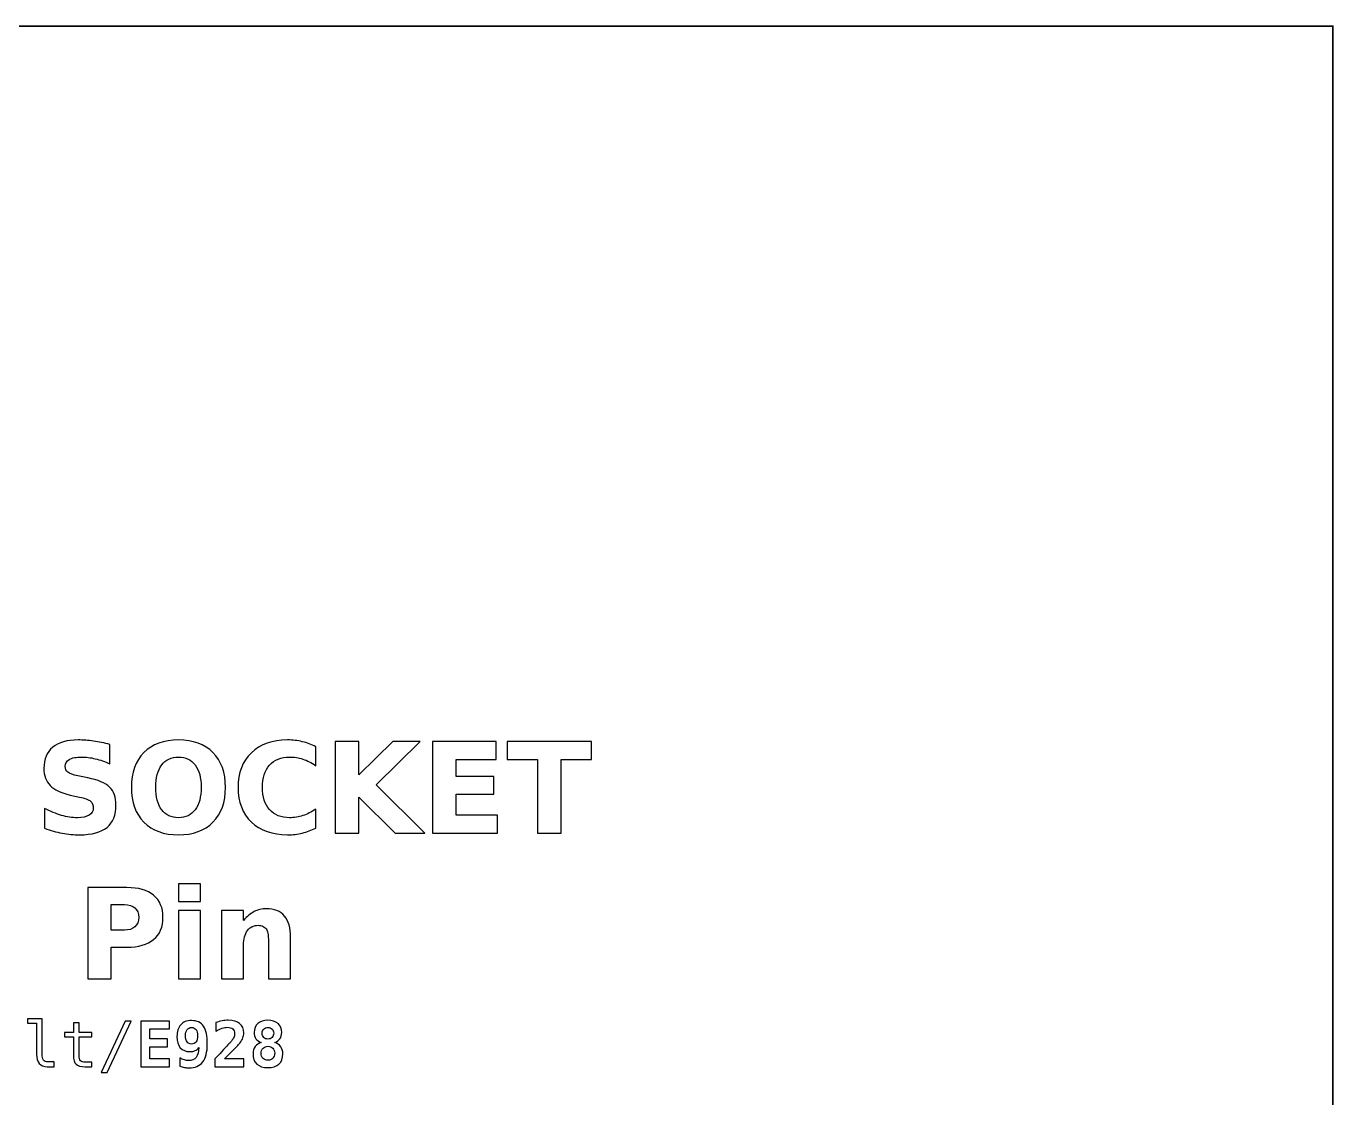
# Model space of a CAD drawing. Header units: centimetres. Extents: x -12.5 to -8.5, y -22.9 to -6.8.
# Drawn here: x -10.584 to -8.5, y -8.56 to -6.85 of the extents above; entities that cross this region are included whole.
import ezdxf

# ---------------------------------------------------------------- set-up
doc = ezdxf.new("R2010")
doc.units = ezdxf.units.CM
doc.header["$MEASUREMENT"] = 0
doc.layers.add('Layer 1', color=7, linetype='Continuous')

msp = doc.modelspace()

# ---------------------------------------------------------------- linework, layer by layer
at = {"layer": 'Layer 1', "color": 7, "lineweight": 35}
msp.add_open_spline([(-12.5, -6.85), (-12.5, -6.85), (-8.5, -6.85), (-8.5, -6.85), (-8.5, -6.85), (-8.5, -6.85), (-8.5, -22.85), (-8.5, -22.85), (-8.5, -22.85), (-8.5, -22.85), (-12.5, -22.85), (-12.5, -22.85), (-12.5, -22.85), (-12.5, -22.85), (-12.5, -6.85), (-12.5, -6.85)], degree=3, knots=[0, 0, 0, 0, 0.25, 0.25, 0.25, 0.25, 0.5, 0.5, 0.5, 0.5, 0.75, 0.75, 0.75, 0.75, 1, 1, 1, 1], dxfattribs=at)
at = {"layer": 'Layer 1', "color": 250}
for points, knots in [([(-10.45035, -7.99591), (-10.45035, -7.99591), (-10.45035, -8.02674), (-10.45035, -8.02674), (-10.45035, -8.02674), (-10.45835, -8.02318), (-10.46618, -8.02048), (-10.47378, -8.01864), (-10.47378, -8.01864), (-10.48141, -8.01681), (-10.48861, -8.01591), (-10.49538, -8.01591), (-10.49538, -8.01591), (-10.50435, -8.01591), (-10.51101, -8.01714), (-10.51531, -8.01961), (-10.51531, -8.01961), (-10.51961, -8.02211), (-10.52175, -8.02594), (-10.52175, -8.03114), (-10.52175, -8.03114), (-10.52175, -8.03504), (-10.52031, -8.03811), (-10.51741, -8.04028), (-10.51741, -8.04028), (-10.51451, -8.04244), (-10.50925, -8.04434), (-10.50161, -8.04591), (-10.50161, -8.04591), (-10.50161, -8.04591), (-10.48561, -8.04911), (-10.48561, -8.04911), (-10.48561, -8.04911), (-10.46938, -8.05238), (-10.45788, -8.05731), (-10.45105, -8.06398), (-10.45105, -8.06398), (-10.44421, -8.07061), (-10.44078, -8.08004), (-10.44078, -8.09228), (-10.44078, -8.09228), (-10.44078, -8.10838), (-10.44555, -8.12034), (-10.45508, -8.12818), (-10.45508, -8.12818), (-10.46461, -8.13601), (-10.47918, -8.13994), (-10.49878, -8.13994), (-10.49878, -8.13994), (-10.50805, -8.13994), (-10.51731, -8.13908), (-10.52661, -8.13731), (-10.52661, -8.13731), (-10.53591, -8.13554), (-10.54525, -8.13294), (-10.55455, -8.12951), (-10.55455, -8.12951), (-10.55455, -8.12951), (-10.55455, -8.09778), (-10.55455, -8.09778), (-10.55455, -8.09778), (-10.54525, -8.10271), (-10.53625, -8.10644), (-10.52755, -8.10894), (-10.52755, -8.10894), (-10.51885, -8.11144), (-10.51048, -8.11271), (-10.50241, -8.11271), (-10.50241, -8.11271), (-10.49421, -8.11271), (-10.48791, -8.11134), (-10.48355, -8.10861), (-10.48355, -8.10861), (-10.47918, -8.10588), (-10.47701, -8.10198), (-10.47701, -8.09688), (-10.47701, -8.09688), (-10.47701, -8.09234), (-10.47848, -8.08881), (-10.48145, -8.08634), (-10.48145, -8.08634), (-10.48441, -8.08388), (-10.49031, -8.08164), (-10.49918, -8.07971), (-10.49918, -8.07971), (-10.49918, -8.07971), (-10.51375, -8.07648), (-10.51375, -8.07648), (-10.51375, -8.07648), (-10.52831, -8.07334), (-10.53898, -8.06838), (-10.54571, -8.06154), (-10.54571, -8.06154), (-10.55245, -8.05471), (-10.55581, -8.04548), (-10.55581, -8.03391), (-10.55581, -8.03391), (-10.55581, -8.01938), (-10.55111, -8.00821), (-10.54175, -8.00041), (-10.54175, -8.00041), (-10.53238, -7.99258), (-10.51891, -7.98868), (-10.50131, -7.98868), (-10.50131, -7.98868), (-10.49331, -7.98868), (-10.48508, -7.98928), (-10.47661, -7.99048), (-10.47661, -7.99048), (-10.46815, -7.99168), (-10.45938, -7.99348), (-10.45035, -7.99591)], [0, 0, 0, 0, 0.0357143, 0.0357143, 0.0357143, 0.0357143, 0.0714286, 0.0714286, 0.0714286, 0.0714286, 0.1071429, 0.1071429, 0.1071429, 0.1071429, 0.1428571, 0.1428571, 0.1428571, 0.1428571, 0.1785714, 0.1785714, 0.1785714, 0.1785714, 0.2142857, 0.2142857, 0.2142857, 0.2142857, 0.25, 0.25, 0.25, 0.25, 0.2857143, 0.2857143, 0.2857143, 0.2857143, 0.3214286, 0.3214286, 0.3214286, 0.3214286, 0.3571429, 0.3571429, 0.3571429, 0.3571429, 0.3928571, 0.3928571, 0.3928571, 0.3928571, 0.4285714, 0.4285714, 0.4285714, 0.4285714, 0.4642857, 0.4642857, 0.4642857, 0.4642857, 0.5, 0.5, 0.5, 0.5, 0.5357143, 0.5357143, 0.5357143, 0.5357143, 0.5714286, 0.5714286, 0.5714286, 0.5714286, 0.6071429, 0.6071429, 0.6071429, 0.6071429, 0.6428571, 0.6428571, 0.6428571, 0.6428571, 0.6785714, 0.6785714, 0.6785714, 0.6785714, 0.7142857, 0.7142857, 0.7142857, 0.7142857, 0.75, 0.75, 0.75, 0.75, 0.7857143, 0.7857143, 0.7857143, 0.7857143, 0.8214286, 0.8214286, 0.8214286, 0.8214286, 0.8571429, 0.8571429, 0.8571429, 0.8571429, 0.8928571, 0.8928571, 0.8928571, 0.8928571, 0.9285714, 0.9285714, 0.9285714, 0.9285714, 0.9642857, 0.9642857, 0.9642857, 0.9642857, 1, 1, 1, 1]), ([(-10.34118, -7.98868), (-10.31775, -7.98868), (-10.29938, -7.99538), (-10.28612, -8.00881), (-10.28612, -8.00881), (-10.27282, -8.02221), (-10.26618, -8.04071), (-10.26618, -8.06434), (-10.26618, -8.06434), (-10.26618, -8.08791), (-10.27282, -8.10641), (-10.28612, -8.11981), (-10.28612, -8.11981), (-10.29938, -8.13324), (-10.31775, -8.13994), (-10.34118, -8.13994), (-10.34118, -8.13994), (-10.36455, -8.13994), (-10.38288, -8.13324), (-10.39622, -8.11981), (-10.39622, -8.11981), (-10.40952, -8.10641), (-10.41618, -8.08791), (-10.41618, -8.06434), (-10.41618, -8.06434), (-10.41618, -8.04071), (-10.40952, -8.02221), (-10.39622, -8.00881), (-10.39622, -8.00881), (-10.38288, -7.99538), (-10.36455, -7.98868), (-10.34118, -7.98868)], [0, 0, 0, 0, 0.125, 0.125, 0.125, 0.125, 0.25, 0.25, 0.25, 0.25, 0.375, 0.375, 0.375, 0.375, 0.5, 0.5, 0.5, 0.5, 0.625, 0.625, 0.625, 0.625, 0.75, 0.75, 0.75, 0.75, 0.875, 0.875, 0.875, 0.875, 1, 1, 1, 1]), ([(-10.12212, -8.12911), (-10.12902, -8.13268), (-10.13622, -8.13538), (-10.14372, -8.13721), (-10.14372, -8.13721), (-10.15119, -8.13904), (-10.15902, -8.13994), (-10.16715, -8.13994), (-10.16715, -8.13994), (-10.19142, -8.13994), (-10.21065, -8.13314), (-10.22485, -8.11958), (-10.22485, -8.11958), (-10.23905, -8.10601), (-10.24615, -8.08761), (-10.24615, -8.06434), (-10.24615, -8.06434), (-10.24615, -8.04104), (-10.23905, -8.02261), (-10.22485, -8.00904), (-10.22485, -8.00904), (-10.21065, -7.99548), (-10.19142, -7.98868), (-10.16715, -7.98868), (-10.16715, -7.98868), (-10.15902, -7.98868), (-10.15119, -7.98958), (-10.14372, -7.99141), (-10.14372, -7.99141), (-10.13622, -7.99324), (-10.12902, -7.99594), (-10.12212, -7.99951), (-10.12212, -7.99951), (-10.12212, -7.99951), (-10.12212, -8.02968), (-10.12212, -8.02968), (-10.12212, -8.02968), (-10.12909, -8.02491), (-10.13595, -8.02144), (-10.14272, -8.01924), (-10.14272, -8.01924), (-10.14949, -8.01701), (-10.15662, -8.01591), (-10.16412, -8.01591), (-10.16412, -8.01591), (-10.17752, -8.01591), (-10.18809, -8.02021), (-10.19575, -8.02881), (-10.19575, -8.02881), (-10.20345, -8.03741), (-10.20729, -8.04924), (-10.20729, -8.06434), (-10.20729, -8.06434), (-10.20729, -8.07941), (-10.20345, -8.09121), (-10.19575, -8.09981), (-10.19575, -8.09981), (-10.18809, -8.10841), (-10.17752, -8.11271), (-10.16412, -8.11271), (-10.16412, -8.11271), (-10.15662, -8.11271), (-10.14949, -8.11161), (-10.14272, -8.10938), (-10.14272, -8.10938), (-10.13595, -8.10718), (-10.12909, -8.10371), (-10.12212, -8.09894), (-10.12212, -8.09894), (-10.12212, -8.09894), (-10.12212, -8.12911), (-10.12212, -8.12911)], [0, 0, 0, 0, 0.0555556, 0.0555556, 0.0555556, 0.0555556, 0.1111111, 0.1111111, 0.1111111, 0.1111111, 0.1666667, 0.1666667, 0.1666667, 0.1666667, 0.2222222, 0.2222222, 0.2222222, 0.2222222, 0.2777778, 0.2777778, 0.2777778, 0.2777778, 0.3333333, 0.3333333, 0.3333333, 0.3333333, 0.3888889, 0.3888889, 0.3888889, 0.3888889, 0.4444444, 0.4444444, 0.4444444, 0.4444444, 0.5, 0.5, 0.5, 0.5, 0.5555556, 0.5555556, 0.5555556, 0.5555556, 0.6111111, 0.6111111, 0.6111111, 0.6111111, 0.6666667, 0.6666667, 0.6666667, 0.6666667, 0.7222222, 0.7222222, 0.7222222, 0.7222222, 0.7777778, 0.7777778, 0.7777778, 0.7777778, 0.8333333, 0.8333333, 0.8333333, 0.8333333, 0.8888889, 0.8888889, 0.8888889, 0.8888889, 0.9444444, 0.9444444, 0.9444444, 0.9444444, 1, 1, 1, 1]), ([(-10.09098, -7.99131), (-10.09098, -7.99131), (-10.05338, -7.99131), (-10.05338, -7.99131), (-10.05338, -7.99131), (-10.05338, -7.99131), (-10.05338, -8.04454), (-10.05338, -8.04454), (-10.05338, -8.04454), (-10.05338, -8.04454), (-9.99918, -7.99131), (-9.99918, -7.99131), (-9.99918, -7.99131), (-9.99918, -7.99131), (-9.95555, -7.99131), (-9.95555, -7.99131), (-9.95555, -7.99131), (-9.95555, -7.99131), (-10.02575, -8.06034), (-10.02575, -8.06034), (-10.02575, -8.06034), (-10.02575, -8.06034), (-9.94832, -8.13711), (-9.94832, -8.13711), (-9.94832, -8.13711), (-9.94832, -8.13711), (-9.99538, -8.13711), (-9.99538, -8.13711), (-9.99538, -8.13711), (-9.99538, -8.13711), (-10.05338, -8.07968), (-10.05338, -8.07968), (-10.05338, -8.07968), (-10.05338, -8.07968), (-10.05338, -8.13711), (-10.05338, -8.13711), (-10.05338, -8.13711), (-10.05338, -8.13711), (-10.09098, -8.13711), (-10.09098, -8.13711), (-10.09098, -8.13711), (-10.09098, -8.13711), (-10.09098, -7.99131), (-10.09098, -7.99131)], [0, 0, 0, 0, 0.0909091, 0.0909091, 0.0909091, 0.0909091, 0.1818182, 0.1818182, 0.1818182, 0.1818182, 0.2727273, 0.2727273, 0.2727273, 0.2727273, 0.3636364, 0.3636364, 0.3636364, 0.3636364, 0.4545455, 0.4545455, 0.4545455, 0.4545455, 0.5454545, 0.5454545, 0.5454545, 0.5454545, 0.6363636, 0.6363636, 0.6363636, 0.6363636, 0.7272727, 0.7272727, 0.7272727, 0.7272727, 0.8181818, 0.8181818, 0.8181818, 0.8181818, 0.9090909, 0.9090909, 0.9090909, 0.9090909, 1, 1, 1, 1]), ([(-9.93601, -7.99131), (-9.93601, -7.99131), (-9.83455, -7.99131), (-9.83455, -7.99131), (-9.83455, -7.99131), (-9.83455, -7.99131), (-9.83455, -8.01974), (-9.83455, -8.01974), (-9.83455, -8.01974), (-9.83455, -8.01974), (-9.89841, -8.01974), (-9.89841, -8.01974), (-9.89841, -8.01974), (-9.89841, -8.01974), (-9.89841, -8.04688), (-9.89841, -8.04688), (-9.89841, -8.04688), (-9.89841, -8.04688), (-9.83838, -8.04688), (-9.83838, -8.04688), (-9.83838, -8.04688), (-9.83838, -8.04688), (-9.83838, -8.07531), (-9.83838, -8.07531), (-9.83838, -8.07531), (-9.83838, -8.07531), (-9.89841, -8.07531), (-9.89841, -8.07531), (-9.89841, -8.07531), (-9.89841, -8.07531), (-9.89841, -8.10868), (-9.89841, -8.10868), (-9.89841, -8.10868), (-9.89841, -8.10868), (-9.83241, -8.10868), (-9.83241, -8.10868), (-9.83241, -8.10868), (-9.83241, -8.10868), (-9.83241, -8.13711), (-9.83241, -8.13711), (-9.83241, -8.13711), (-9.83241, -8.13711), (-9.93601, -8.13711), (-9.93601, -8.13711), (-9.93601, -8.13711), (-9.93601, -8.13711), (-9.93601, -7.99131), (-9.93601, -7.99131)], [0, 0, 0, 0, 0.0833333, 0.0833333, 0.0833333, 0.0833333, 0.1666667, 0.1666667, 0.1666667, 0.1666667, 0.25, 0.25, 0.25, 0.25, 0.3333333, 0.3333333, 0.3333333, 0.3333333, 0.4166667, 0.4166667, 0.4166667, 0.4166667, 0.5, 0.5, 0.5, 0.5, 0.5833333, 0.5833333, 0.5833333, 0.5833333, 0.6666667, 0.6666667, 0.6666667, 0.6666667, 0.75, 0.75, 0.75, 0.75, 0.8333333, 0.8333333, 0.8333333, 0.8333333, 0.9166667, 0.9166667, 0.9166667, 0.9166667, 1, 1, 1, 1]), ([(-9.81678, -7.99131), (-9.81678, -7.99131), (-9.68242, -7.99131), (-9.68242, -7.99131), (-9.68242, -7.99131), (-9.68242, -7.99131), (-9.68242, -8.01974), (-9.68242, -8.01974), (-9.68242, -8.01974), (-9.68242, -8.01974), (-9.73075, -8.01974), (-9.73075, -8.01974), (-9.73075, -8.01974), (-9.73075, -8.01974), (-9.73075, -8.13711), (-9.73075, -8.13711), (-9.73075, -8.13711), (-9.73075, -8.13711), (-9.76835, -8.13711), (-9.76835, -8.13711), (-9.76835, -8.13711), (-9.76835, -8.13711), (-9.76835, -8.01974), (-9.76835, -8.01974), (-9.76835, -8.01974), (-9.76835, -8.01974), (-9.81678, -8.01974), (-9.81678, -8.01974), (-9.81678, -8.01974), (-9.81678, -8.01974), (-9.81678, -7.99131), (-9.81678, -7.99131)], [0, 0, 0, 0, 0.125, 0.125, 0.125, 0.125, 0.25, 0.25, 0.25, 0.25, 0.375, 0.375, 0.375, 0.375, 0.5, 0.5, 0.5, 0.5, 0.625, 0.625, 0.625, 0.625, 0.75, 0.75, 0.75, 0.75, 0.875, 0.875, 0.875, 0.875, 1, 1, 1, 1]), ([(-10.34118, -8.01591), (-10.35265, -8.01591), (-10.36152, -8.02014), (-10.36785, -8.02861), (-10.36785, -8.02861), (-10.37415, -8.03708), (-10.37732, -8.04898), (-10.37732, -8.06434), (-10.37732, -8.06434), (-10.37732, -8.07968), (-10.37415, -8.09154), (-10.36785, -8.10001), (-10.36785, -8.10001), (-10.36152, -8.10848), (-10.35265, -8.11271), (-10.34118, -8.11271), (-10.34118, -8.11271), (-10.32965, -8.11271), (-10.32075, -8.10848), (-10.31442, -8.10001), (-10.31442, -8.10001), (-10.30812, -8.09154), (-10.30495, -8.07968), (-10.30495, -8.06434), (-10.30495, -8.06434), (-10.30495, -8.04898), (-10.30812, -8.03708), (-10.31442, -8.02861), (-10.31442, -8.02861), (-10.32075, -8.02014), (-10.32965, -8.01591), (-10.34118, -8.01591)], [0, 0, 0, 0, 0.125, 0.125, 0.125, 0.125, 0.25, 0.25, 0.25, 0.25, 0.375, 0.375, 0.375, 0.375, 0.5, 0.5, 0.5, 0.5, 0.625, 0.625, 0.625, 0.625, 0.75, 0.75, 0.75, 0.75, 0.875, 0.875, 0.875, 0.875, 1, 1, 1, 1]), ([(-10.48585, -8.22411), (-10.48585, -8.22411), (-10.42345, -8.22411), (-10.42345, -8.22411), (-10.42345, -8.22411), (-10.40489, -8.22411), (-10.39065, -8.22824), (-10.38072, -8.23648), (-10.38072, -8.23648), (-10.37079, -8.24471), (-10.36582, -8.25644), (-10.36582, -8.27168), (-10.36582, -8.27168), (-10.36582, -8.28694), (-10.37079, -8.29871), (-10.38072, -8.30694), (-10.38072, -8.30694), (-10.39065, -8.31518), (-10.40489, -8.31931), (-10.42345, -8.31931), (-10.42345, -8.31931), (-10.42345, -8.31931), (-10.44825, -8.31931), (-10.44825, -8.31931), (-10.44825, -8.31931), (-10.44825, -8.31931), (-10.44825, -8.36991), (-10.44825, -8.36991), (-10.44825, -8.36991), (-10.44825, -8.36991), (-10.48585, -8.36991), (-10.48585, -8.36991), (-10.48585, -8.36991), (-10.48585, -8.36991), (-10.48585, -8.22411), (-10.48585, -8.22411)], [0, 0, 0, 0, 0.1111111, 0.1111111, 0.1111111, 0.1111111, 0.2222222, 0.2222222, 0.2222222, 0.2222222, 0.3333333, 0.3333333, 0.3333333, 0.3333333, 0.4444444, 0.4444444, 0.4444444, 0.4444444, 0.5555556, 0.5555556, 0.5555556, 0.5555556, 0.6666667, 0.6666667, 0.6666667, 0.6666667, 0.7777778, 0.7777778, 0.7777778, 0.7777778, 0.8888889, 0.8888889, 0.8888889, 0.8888889, 1, 1, 1, 1]), ([(-10.34085, -8.21794), (-10.34085, -8.21794), (-10.30588, -8.21794), (-10.30588, -8.21794), (-10.30588, -8.21794), (-10.30588, -8.21794), (-10.30588, -8.24648), (-10.30588, -8.24648), (-10.30588, -8.24648), (-10.30588, -8.24648), (-10.34085, -8.24648), (-10.34085, -8.24648), (-10.34085, -8.24648), (-10.34085, -8.24648), (-10.34085, -8.21794), (-10.34085, -8.21794)], [0, 0, 0, 0, 0.25, 0.25, 0.25, 0.25, 0.5, 0.5, 0.5, 0.5, 0.75, 0.75, 0.75, 0.75, 1, 1, 1, 1]), ([(-10.44825, -8.25134), (-10.44825, -8.25134), (-10.44825, -8.29208), (-10.44825, -8.29208), (-10.44825, -8.29208), (-10.44825, -8.29208), (-10.42745, -8.29208), (-10.42745, -8.29208), (-10.42745, -8.29208), (-10.42015, -8.29208), (-10.41452, -8.29031), (-10.41055, -8.28674), (-10.41055, -8.28674), (-10.40659, -8.28321), (-10.40459, -8.27818), (-10.40459, -8.27168), (-10.40459, -8.27168), (-10.40459, -8.26514), (-10.40659, -8.26014), (-10.41055, -8.25661), (-10.41055, -8.25661), (-10.41452, -8.25311), (-10.42015, -8.25134), (-10.42745, -8.25134), (-10.42745, -8.25134), (-10.42745, -8.25134), (-10.44825, -8.25134), (-10.44825, -8.25134)], [0, 0, 0, 0, 0.1428571, 0.1428571, 0.1428571, 0.1428571, 0.2857143, 0.2857143, 0.2857143, 0.2857143, 0.4285714, 0.4285714, 0.4285714, 0.4285714, 0.5714286, 0.5714286, 0.5714286, 0.5714286, 0.7142857, 0.7142857, 0.7142857, 0.7142857, 0.8571429, 0.8571429, 0.8571429, 0.8571429, 1, 1, 1, 1]), ([(-10.34085, -8.26054), (-10.34085, -8.26054), (-10.30588, -8.26054), (-10.30588, -8.26054), (-10.30588, -8.26054), (-10.30588, -8.26054), (-10.30588, -8.36991), (-10.30588, -8.36991), (-10.30588, -8.36991), (-10.30588, -8.36991), (-10.34085, -8.36991), (-10.34085, -8.36991), (-10.34085, -8.36991), (-10.34085, -8.36991), (-10.34085, -8.26054), (-10.34085, -8.26054)], [0, 0, 0, 0, 0.25, 0.25, 0.25, 0.25, 0.5, 0.5, 0.5, 0.5, 0.75, 0.75, 0.75, 0.75, 1, 1, 1, 1]), ([(-10.16231, -8.30331), (-10.16231, -8.30331), (-10.16231, -8.36991), (-10.16231, -8.36991), (-10.16231, -8.36991), (-10.16231, -8.36991), (-10.19748, -8.36991), (-10.19748, -8.36991), (-10.19748, -8.36991), (-10.19748, -8.36991), (-10.19748, -8.35908), (-10.19748, -8.35908), (-10.19748, -8.35908), (-10.19748, -8.35908), (-10.19748, -8.31894), (-10.19748, -8.31894), (-10.19748, -8.31894), (-10.19748, -8.30951), (-10.19768, -8.30298), (-10.19811, -8.29941), (-10.19811, -8.29941), (-10.19855, -8.29584), (-10.19928, -8.29321), (-10.20031, -8.29151), (-10.20031, -8.29151), (-10.20168, -8.28921), (-10.20355, -8.28744), (-10.20588, -8.28618), (-10.20588, -8.28618), (-10.20821, -8.28491), (-10.21088, -8.28428), (-10.21388, -8.28428), (-10.21388, -8.28428), (-10.22118, -8.28428), (-10.22691, -8.28708), (-10.23108, -8.29271), (-10.23108, -8.29271), (-10.23525, -8.29834), (-10.23731, -8.30614), (-10.23731, -8.31611), (-10.23731, -8.31611), (-10.23731, -8.31611), (-10.23731, -8.36991), (-10.23731, -8.36991), (-10.23731, -8.36991), (-10.23731, -8.36991), (-10.27228, -8.36991), (-10.27228, -8.36991), (-10.27228, -8.36991), (-10.27228, -8.36991), (-10.27228, -8.26054), (-10.27228, -8.26054), (-10.27228, -8.26054), (-10.27228, -8.26054), (-10.23731, -8.26054), (-10.23731, -8.26054), (-10.23731, -8.26054), (-10.23731, -8.26054), (-10.23731, -8.27658), (-10.23731, -8.27658), (-10.23731, -8.27658), (-10.23205, -8.27018), (-10.22645, -8.26548), (-10.22051, -8.26244), (-10.22051, -8.26244), (-10.21458, -8.25941), (-10.20805, -8.25791), (-10.20088, -8.25791), (-10.20088, -8.25791), (-10.18825, -8.25791), (-10.17868, -8.26178), (-10.17211, -8.26954), (-10.17211, -8.26954), (-10.16558, -8.27728), (-10.16231, -8.28854), (-10.16231, -8.30331)], [0, 0, 0, 0, 0.0526316, 0.0526316, 0.0526316, 0.0526316, 0.1052632, 0.1052632, 0.1052632, 0.1052632, 0.1578947, 0.1578947, 0.1578947, 0.1578947, 0.2105263, 0.2105263, 0.2105263, 0.2105263, 0.2631579, 0.2631579, 0.2631579, 0.2631579, 0.3157895, 0.3157895, 0.3157895, 0.3157895, 0.3684211, 0.3684211, 0.3684211, 0.3684211, 0.4210526, 0.4210526, 0.4210526, 0.4210526, 0.4736842, 0.4736842, 0.4736842, 0.4736842, 0.5263158, 0.5263158, 0.5263158, 0.5263158, 0.5789474, 0.5789474, 0.5789474, 0.5789474, 0.6315789, 0.6315789, 0.6315789, 0.6315789, 0.6842105, 0.6842105, 0.6842105, 0.6842105, 0.7368421, 0.7368421, 0.7368421, 0.7368421, 0.7894737, 0.7894737, 0.7894737, 0.7894737, 0.8421053, 0.8421053, 0.8421053, 0.8421053, 0.8947368, 0.8947368, 0.8947368, 0.8947368, 0.9473684, 0.9473684, 0.9473684, 0.9473684, 1, 1, 1, 1]), ([(-10.55855, -8.49008), (-10.55855, -8.49412), (-10.55782, -8.49715), (-10.55633, -8.4992), (-10.55633, -8.4992), (-10.55485, -8.50125), (-10.55267, -8.50228), (-10.54977, -8.50228), (-10.54977, -8.50228), (-10.54977, -8.50228), (-10.53927, -8.50228), (-10.53927, -8.50228), (-10.53927, -8.50228), (-10.53927, -8.50228), (-10.53927, -8.5099), (-10.53927, -8.5099), (-10.53927, -8.5099), (-10.53927, -8.5099), (-10.55063, -8.5099), (-10.55063, -8.5099), (-10.55063, -8.5099), (-10.55602, -8.5099), (-10.56017, -8.50817), (-10.56312, -8.50472), (-10.56312, -8.50472), (-10.56607, -8.50127), (-10.56753, -8.49638), (-10.56753, -8.49008), (-10.56753, -8.49008), (-10.56753, -8.49008), (-10.56753, -8.44042), (-10.56753, -8.44042), (-10.56753, -8.44042), (-10.56753, -8.44042), (-10.58193, -8.44042), (-10.58193, -8.44042), (-10.58193, -8.44042), (-10.58193, -8.44042), (-10.58193, -8.43338), (-10.58193, -8.43338), (-10.58193, -8.43338), (-10.58193, -8.43338), (-10.55855, -8.43338), (-10.55855, -8.43338), (-10.55855, -8.43338), (-10.55855, -8.43338), (-10.55855, -8.49008), (-10.55855, -8.49008)], [0, 0, 0, 0, 0.0833333, 0.0833333, 0.0833333, 0.0833333, 0.1666667, 0.1666667, 0.1666667, 0.1666667, 0.25, 0.25, 0.25, 0.25, 0.3333333, 0.3333333, 0.3333333, 0.3333333, 0.4166667, 0.4166667, 0.4166667, 0.4166667, 0.5, 0.5, 0.5, 0.5, 0.5833333, 0.5833333, 0.5833333, 0.5833333, 0.6666667, 0.6666667, 0.6666667, 0.6666667, 0.75, 0.75, 0.75, 0.75, 0.8333333, 0.8333333, 0.8333333, 0.8333333, 0.9166667, 0.9166667, 0.9166667, 0.9166667, 1, 1, 1, 1]), ([(-10.49957, -8.43968), (-10.49957, -8.43968), (-10.49957, -8.45522), (-10.49957, -8.45522), (-10.49957, -8.45522), (-10.49957, -8.45522), (-10.47915, -8.45522), (-10.47915, -8.45522), (-10.47915, -8.45522), (-10.47915, -8.45522), (-10.47915, -8.4622), (-10.47915, -8.4622), (-10.47915, -8.4622), (-10.47915, -8.4622), (-10.49957, -8.4622), (-10.49957, -8.4622), (-10.49957, -8.4622), (-10.49957, -8.4622), (-10.49957, -8.49188), (-10.49957, -8.49188), (-10.49957, -8.49188), (-10.49957, -8.49592), (-10.4988, -8.49873), (-10.49727, -8.50032), (-10.49727, -8.50032), (-10.49573, -8.50192), (-10.49307, -8.50272), (-10.48927, -8.50272), (-10.48927, -8.50272), (-10.48927, -8.50272), (-10.47915, -8.50272), (-10.47915, -8.50272), (-10.47915, -8.50272), (-10.47915, -8.50272), (-10.47915, -8.5099), (-10.47915, -8.5099), (-10.47915, -8.5099), (-10.47915, -8.5099), (-10.49013, -8.5099), (-10.49013, -8.5099), (-10.49013, -8.5099), (-10.49688, -8.5099), (-10.50163, -8.50855), (-10.5044, -8.50585), (-10.5044, -8.50585), (-10.50717, -8.50315), (-10.50855, -8.49848), (-10.50855, -8.49188), (-10.50855, -8.49188), (-10.50855, -8.49188), (-10.50855, -8.4622), (-10.50855, -8.4622), (-10.50855, -8.4622), (-10.50855, -8.4622), (-10.52315, -8.4622), (-10.52315, -8.4622), (-10.52315, -8.4622), (-10.52315, -8.4622), (-10.52315, -8.45522), (-10.52315, -8.45522), (-10.52315, -8.45522), (-10.52315, -8.45522), (-10.50855, -8.45522), (-10.50855, -8.45522), (-10.50855, -8.45522), (-10.50855, -8.45522), (-10.50855, -8.43968), (-10.50855, -8.43968), (-10.50855, -8.43968), (-10.50855, -8.43968), (-10.49957, -8.43968), (-10.49957, -8.43968)], [0, 0, 0, 0, 0.0555556, 0.0555556, 0.0555556, 0.0555556, 0.1111111, 0.1111111, 0.1111111, 0.1111111, 0.1666667, 0.1666667, 0.1666667, 0.1666667, 0.2222222, 0.2222222, 0.2222222, 0.2222222, 0.2777778, 0.2777778, 0.2777778, 0.2777778, 0.3333333, 0.3333333, 0.3333333, 0.3333333, 0.3888889, 0.3888889, 0.3888889, 0.3888889, 0.4444444, 0.4444444, 0.4444444, 0.4444444, 0.5, 0.5, 0.5, 0.5, 0.5555556, 0.5555556, 0.5555556, 0.5555556, 0.6111111, 0.6111111, 0.6111111, 0.6111111, 0.6666667, 0.6666667, 0.6666667, 0.6666667, 0.7222222, 0.7222222, 0.7222222, 0.7222222, 0.7777778, 0.7777778, 0.7777778, 0.7777778, 0.8333333, 0.8333333, 0.8333333, 0.8333333, 0.8888889, 0.8888889, 0.8888889, 0.8888889, 0.9444444, 0.9444444, 0.9444444, 0.9444444, 1, 1, 1, 1]), ([(-10.42593, -8.437), (-10.42593, -8.437), (-10.41665, -8.437), (-10.41665, -8.437), (-10.41665, -8.437), (-10.41665, -8.437), (-10.45503, -8.51918), (-10.45503, -8.51918), (-10.45503, -8.51918), (-10.45503, -8.51918), (-10.46437, -8.51918), (-10.46437, -8.51918), (-10.46437, -8.51918), (-10.46437, -8.51918), (-10.42593, -8.437), (-10.42593, -8.437)], [0, 0, 0, 0, 0.25, 0.25, 0.25, 0.25, 0.5, 0.5, 0.5, 0.5, 0.75, 0.75, 0.75, 0.75, 1, 1, 1, 1]), ([(-10.35553, -8.5099), (-10.35553, -8.5099), (-10.40095, -8.5099), (-10.40095, -8.5099), (-10.40095, -8.5099), (-10.40095, -8.5099), (-10.40095, -8.437), (-10.40095, -8.437), (-10.40095, -8.437), (-10.40095, -8.437), (-10.35553, -8.437), (-10.35553, -8.437), (-10.35553, -8.437), (-10.35553, -8.437), (-10.35553, -8.4497), (-10.35553, -8.4497), (-10.35553, -8.4497), (-10.35553, -8.4497), (-10.38655, -8.4497), (-10.38655, -8.4497), (-10.38655, -8.4497), (-10.38655, -8.4497), (-10.38655, -8.46542), (-10.38655, -8.46542), (-10.38655, -8.46542), (-10.38655, -8.46542), (-10.35847, -8.46542), (-10.35847, -8.46542), (-10.35847, -8.46542), (-10.35847, -8.46542), (-10.35847, -8.47812), (-10.35847, -8.47812), (-10.35847, -8.47812), (-10.35847, -8.47812), (-10.38655, -8.47812), (-10.38655, -8.47812), (-10.38655, -8.47812), (-10.38655, -8.47812), (-10.38655, -8.4972), (-10.38655, -8.4972), (-10.38655, -8.4972), (-10.38655, -8.4972), (-10.35553, -8.4972), (-10.35553, -8.4972), (-10.35553, -8.4972), (-10.35553, -8.4972), (-10.35553, -8.5099), (-10.35553, -8.5099)], [0, 0, 0, 0, 0.0833333, 0.0833333, 0.0833333, 0.0833333, 0.1666667, 0.1666667, 0.1666667, 0.1666667, 0.25, 0.25, 0.25, 0.25, 0.3333333, 0.3333333, 0.3333333, 0.3333333, 0.4166667, 0.4166667, 0.4166667, 0.4166667, 0.5, 0.5, 0.5, 0.5, 0.5833333, 0.5833333, 0.5833333, 0.5833333, 0.6666667, 0.6666667, 0.6666667, 0.6666667, 0.75, 0.75, 0.75, 0.75, 0.8333333, 0.8333333, 0.8333333, 0.8333333, 0.9166667, 0.9166667, 0.9166667, 0.9166667, 1, 1, 1, 1]), ([(-10.33903, -8.50892), (-10.33903, -8.50892), (-10.33903, -8.49578), (-10.33903, -8.49578), (-10.33903, -8.49578), (-10.33647, -8.49728), (-10.334, -8.49838), (-10.33163, -8.4991), (-10.33163, -8.4991), (-10.32928, -8.49982), (-10.32702, -8.50018), (-10.32483, -8.50018), (-10.32483, -8.50018), (-10.31967, -8.50018), (-10.31572, -8.49845), (-10.313, -8.49498), (-10.313, -8.49498), (-10.31028, -8.49152), (-10.30885, -8.48633), (-10.30868, -8.47943), (-10.30868, -8.47943), (-10.31022, -8.48155), (-10.31217, -8.48313), (-10.31453, -8.4842), (-10.31453, -8.4842), (-10.31692, -8.48525), (-10.31973, -8.48578), (-10.32298, -8.48578), (-10.32298, -8.48578), (-10.32953, -8.48578), (-10.33458, -8.4837), (-10.33817, -8.47955), (-10.33817, -8.47955), (-10.34175, -8.4754), (-10.34353, -8.46952), (-10.34353, -8.4619), (-10.34353, -8.4619), (-10.34353, -8.45377), (-10.34153, -8.44747), (-10.33753, -8.443), (-10.33753, -8.443), (-10.33352, -8.43855), (-10.32787, -8.43632), (-10.32053, -8.43632), (-10.32053, -8.43632), (-10.31165, -8.43632), (-10.3052, -8.43928), (-10.30118, -8.44523), (-10.30118, -8.44523), (-10.29717, -8.45117), (-10.29515, -8.46077), (-10.29515, -8.47402), (-10.29515, -8.47402), (-10.29515, -8.4866), (-10.2976, -8.49605), (-10.30252, -8.50235), (-10.30252, -8.50235), (-10.30743, -8.50865), (-10.3148, -8.5118), (-10.32463, -8.5118), (-10.32463, -8.5118), (-10.32692, -8.5118), (-10.32927, -8.51155), (-10.33168, -8.51107), (-10.33168, -8.51107), (-10.33412, -8.51058), (-10.33657, -8.50987), (-10.33903, -8.50892)], [0, 0, 0, 0, 0.0588235, 0.0588235, 0.0588235, 0.0588235, 0.1176471, 0.1176471, 0.1176471, 0.1176471, 0.1764706, 0.1764706, 0.1764706, 0.1764706, 0.2352941, 0.2352941, 0.2352941, 0.2352941, 0.2941176, 0.2941176, 0.2941176, 0.2941176, 0.3529412, 0.3529412, 0.3529412, 0.3529412, 0.4117647, 0.4117647, 0.4117647, 0.4117647, 0.4705882, 0.4705882, 0.4705882, 0.4705882, 0.5294118, 0.5294118, 0.5294118, 0.5294118, 0.5882353, 0.5882353, 0.5882353, 0.5882353, 0.6470588, 0.6470588, 0.6470588, 0.6470588, 0.7058824, 0.7058824, 0.7058824, 0.7058824, 0.7647059, 0.7647059, 0.7647059, 0.7647059, 0.8235294, 0.8235294, 0.8235294, 0.8235294, 0.8823529, 0.8823529, 0.8823529, 0.8823529, 0.9411765, 0.9411765, 0.9411765, 0.9411765, 1, 1, 1, 1]), ([(-10.26757, -8.4972), (-10.26757, -8.4972), (-10.23685, -8.4972), (-10.23685, -8.4972), (-10.23685, -8.4972), (-10.23685, -8.4972), (-10.23685, -8.5099), (-10.23685, -8.5099), (-10.23685, -8.5099), (-10.23685, -8.5099), (-10.28313, -8.5099), (-10.28313, -8.5099), (-10.28313, -8.5099), (-10.28313, -8.5099), (-10.28313, -8.49758), (-10.28313, -8.49758), (-10.28313, -8.49758), (-10.28313, -8.49758), (-10.27532, -8.4893), (-10.27532, -8.4893), (-10.27532, -8.4893), (-10.26605, -8.47943), (-10.26042, -8.47337), (-10.25843, -8.47108), (-10.25843, -8.47108), (-10.256, -8.46828), (-10.25423, -8.4658), (-10.25317, -8.46363), (-10.25317, -8.46363), (-10.25208, -8.46147), (-10.25155, -8.45933), (-10.25155, -8.45722), (-10.25155, -8.45722), (-10.25155, -8.45397), (-10.25253, -8.45145), (-10.2545, -8.44968), (-10.2545, -8.44968), (-10.25647, -8.4479), (-10.25927, -8.44702), (-10.26287, -8.44702), (-10.26287, -8.44702), (-10.26545, -8.44702), (-10.26833, -8.44753), (-10.27153, -8.44855), (-10.27153, -8.44855), (-10.27475, -8.44958), (-10.27808, -8.45107), (-10.28157, -8.45302), (-10.28157, -8.45302), (-10.28157, -8.45302), (-10.28157, -8.43958), (-10.28157, -8.43958), (-10.28157, -8.43958), (-10.27808, -8.43832), (-10.27468, -8.43735), (-10.27133, -8.43668), (-10.27133, -8.43668), (-10.268, -8.43602), (-10.2648, -8.43568), (-10.26175, -8.43568), (-10.26175, -8.43568), (-10.25403, -8.43568), (-10.24797, -8.43748), (-10.24357, -8.44108), (-10.24357, -8.44108), (-10.23915, -8.44467), (-10.23695, -8.44958), (-10.23695, -8.4558), (-10.23695, -8.4558), (-10.23695, -8.45867), (-10.23743, -8.46135), (-10.23838, -8.46385), (-10.23838, -8.46385), (-10.23935, -8.46637), (-10.241, -8.46915), (-10.24335, -8.4722), (-10.24335, -8.4722), (-10.24507, -8.47442), (-10.2498, -8.4794), (-10.25755, -8.48715), (-10.25755, -8.48715), (-10.26175, -8.49133), (-10.26508, -8.4947), (-10.26757, -8.4972)], [0, 0, 0, 0, 0.047619, 0.047619, 0.047619, 0.047619, 0.0952381, 0.0952381, 0.0952381, 0.0952381, 0.1428571, 0.1428571, 0.1428571, 0.1428571, 0.1904762, 0.1904762, 0.1904762, 0.1904762, 0.2380952, 0.2380952, 0.2380952, 0.2380952, 0.2857143, 0.2857143, 0.2857143, 0.2857143, 0.3333333, 0.3333333, 0.3333333, 0.3333333, 0.3809524, 0.3809524, 0.3809524, 0.3809524, 0.4285714, 0.4285714, 0.4285714, 0.4285714, 0.4761905, 0.4761905, 0.4761905, 0.4761905, 0.5238095, 0.5238095, 0.5238095, 0.5238095, 0.5714286, 0.5714286, 0.5714286, 0.5714286, 0.6190476, 0.6190476, 0.6190476, 0.6190476, 0.6666667, 0.6666667, 0.6666667, 0.6666667, 0.7142857, 0.7142857, 0.7142857, 0.7142857, 0.7619048, 0.7619048, 0.7619048, 0.7619048, 0.8095238, 0.8095238, 0.8095238, 0.8095238, 0.8571429, 0.8571429, 0.8571429, 0.8571429, 0.9047619, 0.9047619, 0.9047619, 0.9047619, 0.952381, 0.952381, 0.952381, 0.952381, 1, 1, 1, 1]), ([(-10.20917, -8.47127), (-10.21285, -8.47), (-10.21565, -8.468), (-10.21757, -8.46528), (-10.21757, -8.46528), (-10.21948, -8.46257), (-10.22045, -8.45925), (-10.22045, -8.4553), (-10.22045, -8.4553), (-10.22045, -8.44925), (-10.21848, -8.44447), (-10.21453, -8.44095), (-10.21453, -8.44095), (-10.2106, -8.43743), (-10.20525, -8.43568), (-10.19847, -8.43568), (-10.19847, -8.43568), (-10.19167, -8.43568), (-10.1863, -8.43743), (-10.18237, -8.44095), (-10.18237, -8.44095), (-10.17842, -8.44447), (-10.17645, -8.44925), (-10.17645, -8.4553), (-10.17645, -8.4553), (-10.17645, -8.45922), (-10.1774, -8.46252), (-10.17928, -8.46523), (-10.17928, -8.46523), (-10.18117, -8.46795), (-10.18392, -8.46997), (-10.18753, -8.47127), (-10.18753, -8.47127), (-10.1835, -8.4725), (-10.18035, -8.47472), (-10.17807, -8.47792), (-10.17807, -8.47792), (-10.17578, -8.4811), (-10.17465, -8.48493), (-10.17465, -8.48938), (-10.17465, -8.48938), (-10.17465, -8.49638), (-10.17672, -8.5018), (-10.18085, -8.5056), (-10.18085, -8.5056), (-10.18498, -8.50942), (-10.19087, -8.51132), (-10.19847, -8.51132), (-10.19847, -8.51132), (-10.20605, -8.51132), (-10.21192, -8.50942), (-10.21605, -8.5056), (-10.21605, -8.5056), (-10.22018, -8.5018), (-10.22225, -8.49638), (-10.22225, -8.48938), (-10.22225, -8.48938), (-10.22225, -8.4849), (-10.2211, -8.48105), (-10.21878, -8.47787), (-10.21878, -8.47787), (-10.21647, -8.47467), (-10.21327, -8.47247), (-10.20917, -8.47127)], [0, 0, 0, 0, 0.0625, 0.0625, 0.0625, 0.0625, 0.125, 0.125, 0.125, 0.125, 0.1875, 0.1875, 0.1875, 0.1875, 0.25, 0.25, 0.25, 0.25, 0.3125, 0.3125, 0.3125, 0.3125, 0.375, 0.375, 0.375, 0.375, 0.4375, 0.4375, 0.4375, 0.4375, 0.5, 0.5, 0.5, 0.5, 0.5625, 0.5625, 0.5625, 0.5625, 0.625, 0.625, 0.625, 0.625, 0.6875, 0.6875, 0.6875, 0.6875, 0.75, 0.75, 0.75, 0.75, 0.8125, 0.8125, 0.8125, 0.8125, 0.875, 0.875, 0.875, 0.875, 0.9375, 0.9375, 0.9375, 0.9375, 1, 1, 1, 1]), ([(-10.32015, -8.47372), (-10.31707, -8.47372), (-10.3147, -8.47258), (-10.31305, -8.47032), (-10.31305, -8.47032), (-10.3114, -8.46807), (-10.31058, -8.46478), (-10.31058, -8.46048), (-10.31058, -8.46048), (-10.31058, -8.45622), (-10.3114, -8.45295), (-10.31305, -8.4507), (-10.31305, -8.4507), (-10.3147, -8.44843), (-10.31707, -8.4473), (-10.32015, -8.4473), (-10.32015, -8.4473), (-10.32328, -8.4473), (-10.32568, -8.44843), (-10.32735, -8.4507), (-10.32735, -8.4507), (-10.32903, -8.45295), (-10.32987, -8.45622), (-10.32987, -8.46048), (-10.32987, -8.46048), (-10.32987, -8.46475), (-10.32903, -8.46802), (-10.32735, -8.4703), (-10.32735, -8.4703), (-10.32568, -8.47258), (-10.32328, -8.47372), (-10.32015, -8.47372)], [0, 0, 0, 0, 0.125, 0.125, 0.125, 0.125, 0.25, 0.25, 0.25, 0.25, 0.375, 0.375, 0.375, 0.375, 0.5, 0.5, 0.5, 0.5, 0.625, 0.625, 0.625, 0.625, 0.75, 0.75, 0.75, 0.75, 0.875, 0.875, 0.875, 0.875, 1, 1, 1, 1]), ([(-10.20765, -8.45648), (-10.20765, -8.45933), (-10.20683, -8.46162), (-10.20518, -8.46328), (-10.20518, -8.46328), (-10.20355, -8.46497), (-10.2013, -8.4658), (-10.19847, -8.4658), (-10.19847, -8.4658), (-10.19562, -8.4658), (-10.19335, -8.46497), (-10.19172, -8.46328), (-10.19172, -8.46328), (-10.19007, -8.46162), (-10.18925, -8.45933), (-10.18925, -8.45648), (-10.18925, -8.45648), (-10.18925, -8.45365), (-10.19007, -8.45142), (-10.19172, -8.44977), (-10.19172, -8.44977), (-10.19335, -8.44812), (-10.19562, -8.4473), (-10.19847, -8.4473), (-10.19847, -8.4473), (-10.20127, -8.4473), (-10.2035, -8.44813), (-10.20517, -8.44978), (-10.20517, -8.44978), (-10.20682, -8.45145), (-10.20765, -8.45368), (-10.20765, -8.45648)], [0, 0, 0, 0, 0.125, 0.125, 0.125, 0.125, 0.25, 0.25, 0.25, 0.25, 0.375, 0.375, 0.375, 0.375, 0.5, 0.5, 0.5, 0.5, 0.625, 0.625, 0.625, 0.625, 0.75, 0.75, 0.75, 0.75, 0.875, 0.875, 0.875, 0.875, 1, 1, 1, 1]), ([(-10.19847, -8.47737), (-10.2017, -8.47737), (-10.2043, -8.47838), (-10.20628, -8.48042), (-10.20628, -8.48042), (-10.20827, -8.48245), (-10.20927, -8.48515), (-10.20927, -8.48852), (-10.20927, -8.48852), (-10.20927, -8.49187), (-10.20827, -8.49457), (-10.20628, -8.49662), (-10.20628, -8.49662), (-10.2043, -8.49867), (-10.2017, -8.4997), (-10.19847, -8.4997), (-10.19847, -8.4997), (-10.19525, -8.4997), (-10.19263, -8.49865), (-10.19063, -8.49657), (-10.19063, -8.49657), (-10.18863, -8.49448), (-10.18763, -8.4918), (-10.18763, -8.48852), (-10.18763, -8.48852), (-10.18763, -8.48515), (-10.18863, -8.48245), (-10.19062, -8.48042), (-10.19062, -8.48042), (-10.1926, -8.47838), (-10.19522, -8.47737), (-10.19847, -8.47737)], [0, 0, 0, 0, 0.125, 0.125, 0.125, 0.125, 0.25, 0.25, 0.25, 0.25, 0.375, 0.375, 0.375, 0.375, 0.5, 0.5, 0.5, 0.5, 0.625, 0.625, 0.625, 0.625, 0.75, 0.75, 0.75, 0.75, 0.875, 0.875, 0.875, 0.875, 1, 1, 1, 1])]:
    msp.add_open_spline(points, degree=3, knots=knots, dxfattribs=at)

doc.saveas('drawing.dxf')
